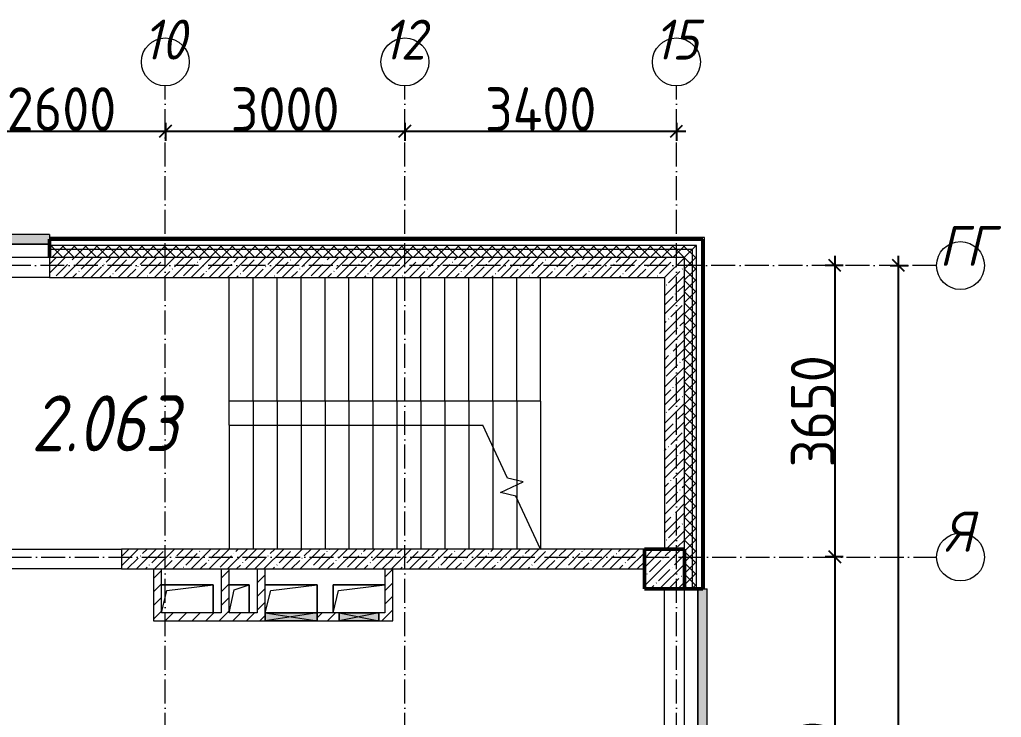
# Model space of a CAD drawing. Header units: millimetres. Extents: x -136833 to 49383, y -8033 to 344618.
# Drawn here: x -116209 to -103915, y 287769 to 296507 of the extents above; entities that cross this region are included whole.
import ezdxf

# ---------------------------------------------------------------- set-up
doc = ezdxf.new("R2010")
doc.units = ezdxf.units.MM
doc.linetypes.add('50_200_ШТРИХ_1Т_ш5_п1_п1_', pattern=[700, 500, -100, 0, -100])
for name, color, linetype, lineweight in [('A-____-____-DIMS', 7, 'Continuous', 9), ('A-DETL-GENF-OTLN', 7, 'Continuous', 9), ('A-FLOR-____-OTLN', 7, 'Continuous', 9), ('A-GENM-____-OTLN', 7, 'Continuous', 9), ('A-GLAZ-____-OTLN', 7, 'Continuous', 9), ('A-WALL-____-MCUT-1', 7, 'Continuous', 9), ('A-WALL-____-MCUT-2', 7, 'Continuous', 50), ('A-WALL-____-MCUT-3', 7, 'Continuous', 9), ('A-WALL-____-OTLN', 7, 'Continuous', 9), ('A-WALL-____-PATT-1', 7, 'Continuous', 9), ('A-WALL-FNSH-MCUT-1', 7, 'Continuous', 9), ('S-COLS-____-MCUT', 7, 'Continuous', 50), ('S-COLS-____-OTLN', 7, 'Continuous', 9), ('S-GRID-____-IDEN', 7, 'Continuous', 9), ('S-GRID-____-OTLN-1', 7, '50_200_ШТРИХ_1Т_ш5_п1_п1_', 9), ('S-STRS-____-MBND', 7, 'Continuous', 9), ('S-STRS-____-OTLN-1', 7, 'Continuous', 9), ('Марки помещений', 7, 'Continuous', 9)]:
    doc.layers.add(name, color=color, linetype=linetype, lineweight=lineweight)
doc.layers.add('A-GLAZ-____-OTLN-1', color=7, linetype='Continuous', lineweight=9, true_color=0xc0c0c0)
doc.styles.add('ISOCPEUR_I', font='isocpeui.ttf', dxfattribs={"width": 0.9, "height": 2.5})
doc.styles.add('ISOCPEUR_I_3', font='isocpeui.ttf', dxfattribs={"width": 0.85, "height": 2.2})
doc.styles.add('ISOCPEUR_I_9', font='isocpeui.ttf', dxfattribs={"width": 0.9, "height": 250})
doc.styles.add('СПДС', font='isocpeur.ttf', dxfattribs={"width": 0.9})
doc.dimstyles.new('ISO-2_5_0_9К_БОЛЬШОЙ_ОСИ', dxfattribs={"dimscale": 304.8, "dimtxt": 248.995294, "dimasz": 0.492126, "dimexe": 0.393701, "dimexo": 0, "dimgap": 0, "dimtad": 1, "dimdec": 0, "dimzin": 0, "dimdsep": 46, "dimtxsty": 'ISOCPEUR_I_9', "dimblk1": 'OBLIQUE', "dimblk2": 'OBLIQUE', "dimsah": 1, "dimcen": 0.09, "dimdle": 0.393701, "dimazin": 0, "dimtfac": 1, "dimtdec": 4, "dimtix": 1, "dimtmove": 0, "dimatfit": 3, "dimfxl": 1, "dimtvp": 1, "dimtolj": 1, "dimtzin": 0, "dimarcsym": 2})
pattern_1 = [(45, (-131434.41, 245796.49), (-85.53659, 85.53659), []), (45, (-131377.39, 245796.49), (-85.53659, 85.53659), [])]
pattern_2 = [(45, (-131434.41, 245796.49), (-70.71068, 70.71068), []), (135, (-131434.41, 245796.49), (-70.71068, -70.71068), [])]
pattern_3 = [(45, (-131434.41, 245796.49), (-84.8528, 84.8528), [])]
pattern_4 = [(45, (-131434.41, 245796.49), (-114.04925, 114.04925), []), (45, (-131320.36, 245796.49), (-114.04925, 114.04925), [201.612, -40.322, 3.353, -36.97])]

# ---------------------------------------------------------------- blocks, each defined once
blk = doc.blocks.new('BSC_Колонна _Прямоугольная - 500х500-V133-АР1_План отверстий 2 этажа в осях 1-64_А-ГГ')
at = {"layer": 'S-COLS-____-OTLN'}
h = blk.add_hatch(dxfattribs=at)
h.set_pattern_fill('FP_163', color=256, style=0, pattern_type=2)
h.set_pattern_definition([(45, (-23300, -43831.04), (-114.04925, 114.04925), []), (45, (-23185.95, -43831.04), (-114.04925, 114.04925), [201.613, -40.323, 3.353, -36.97])])
h.paths.add_polyline_path([(-250, -250), (250, -250), (250, 250), (-250, 250)], flags=0)
at = {"layer": 'S-COLS-____-MCUT'}
for p, q in [((250, 250), (-250, 250)), ((-250, 250), (-250, -250)), ((250, -250), (250, 250)), ((-250, -250), (250, -250))]:
    blk.add_line(p, q, dxfattribs=at)
blk = doc.blocks.new('AR_Отверстие прямоугольное _в плите_ - AR_Отверстие прямоугольное _в плите_-30552566-АР1_План отверстий 2 этажа в осях 1-64_А-ГГ')
at = {"layer": 'A-GENM-____-OTLN'}
for p, q in [((325, 175), (-325, 175)), ((-255, 105), (325, 175)), ((325, -175), (325, 175)), ((-325, -175), (-255, 105))]:
    blk.add_line(p, q, dxfattribs=at)
blk = doc.blocks.new('AR_Отверстие прямоугольное _в плите_ - AR_Отверстие прямоугольное _в плите_-V174-АР1_План отверстий 2 этажа в осях 1-64_А-ГГ')
at = {"layer": 'A-GENM-____-OTLN'}
for p, q in [((325, 175), (-325, 175)), ((-325, 175), (-325, -175)), ((-255, 105), (325, 175)), ((-325, -175), (-255, 105))]:
    blk.add_line(p, q, dxfattribs=at)
blk = doc.blocks.new('AR_Отверстие прямоугольное _в плите_ - AR_Отверстие прямоугольное _в плите_-30459243-АР1_План отверстий 2 этажа в осях 1-64_А-ГГ')
at = {"layer": 'A-GENM-____-OTLN'}
for p, q in [((125, 175), (-125, 175)), ((-63, 112), (125, 175)), ((125, -175), (125, 175)), ((-125, -175), (-63, 112))]:
    blk.add_line(p, q, dxfattribs=at)
blk = doc.blocks.new('Отлив_СКБ - Отлив витража_120_НВФ-31885289-АР1_План отверстий 2 этажа в осях 1-64_А-ГГ')
at = {"layer": 'A-GLAZ-____-OTLN-1'}
for points in [[(1000, 2), (1000, 120), (0, 120), (0, 2)], [(1000, 0), (1000, 2), (0, 2), (0, 0)]]:
    blk.add_hatch(color=256, dxfattribs=at).paths.add_polyline_path(points, flags=0)
at = {"layer": 'A-GLAZ-____-OTLN'}
for p, q in [((0, 83), (0, 120)), ((1000, 120), (0, 120)), ((0, 2), (1000, 2)), ((1000, 120), (1000, 83)), ((1000, 0), (0, 0))]:
    blk.add_line(p, q, dxfattribs=at)
blk = doc.blocks.new('Отлив_СКБ - Отлив витража_120_НВФ-V194-АР1_План отверстий 2 этажа в осях 1-64_А-ГГ')
at = {"layer": 'A-GLAZ-____-OTLN-1'}
for points in [[(1800, -2), (1800, 0), (0, 0), (0, -2), (1544, -2)], [(1544, -120), (1800, -120), (1800, -2), (0, -2), (0, -120)]]:
    blk.add_hatch(color=256, dxfattribs=at).paths.add_polyline_path(points, flags=0)
at = {"layer": 'A-GLAZ-____-OTLN'}
for p, q in [((0, 0), (1800, 0)), ((1800, -2), (0, -2)), ((0, -120), (0, -83)), ((0, -120), (1800, -120)), ((1800, -83), (1800, -120))]:
    blk.add_line(p, q, dxfattribs=at)
blk = doc.blocks.new('AR_Отверстие прямоугольное _в стене__БезПР - AR_Отверстие прямоугольное _в стене__БезПР-36428237-АР1_План отверстий 2 этажа в осях 1-64_А-ГГ')
at = {"layer": 'A-GLAZ-____-OTLN'}
blk.add_hatch(color=256, dxfattribs=at).paths.add_polyline_path([(-325, -50), (325, -50), (325, 50), (-325, 50)], flags=0)
at = {"layer": 'A-DETL-GENF-OTLN'}
for p, q in [((-325, -50), (-325, 50)), ((-325, 50), (325, 50)), ((325, 50), (-325, -50)), ((-325, 50), (325, -50)), ((325, 50), (-325, 50)), ((-325, 50), (-325, -50)), ((325, 50), (325, -50)), ((325, -50), (325, 50)), ((325, -50), (-325, -50)), ((-325, -50), (325, -50))]:
    blk.add_line(p, q, dxfattribs=at)
at = {"layer": 'A-GLAZ-____-OTLN'}
blk.add_line((325, 50), (-325, 50), dxfattribs=at)
blk = doc.blocks.new('AR_Отверстие прямоугольное _в стене__БезПР - AR_Отверстие прямоугольное _в стене__БезПР-36788943-АР1_План отверстий 2 этажа в осях 1-64_А-ГГ')
at = {"layer": 'A-GLAZ-____-OTLN'}
blk.add_hatch(color=256, dxfattribs=at).paths.add_polyline_path([(250, -50), (250, 50), (-250, 50), (-250, -50), (-47, -50)], flags=0)
at = {"layer": 'A-DETL-GENF-OTLN'}
for p, q in [((-250, -50), (-250, 50)), ((-250, 50), (250, 50)), ((250, 50), (-250, -50)), ((-250, 50), (250, -50)), ((250, 50), (-250, 50)), ((-250, 50), (-250, -50)), ((250, 50), (250, -50)), ((250, -50), (250, 50)), ((250, -50), (-250, -50)), ((-250, -50), (250, -50))]:
    blk.add_line(p, q, dxfattribs=at)
at = {"layer": 'A-GLAZ-____-OTLN'}
blk.add_line((250, 50), (-250, 50), dxfattribs=at)
blk = doc.blocks.new('Ось сетки - Круг_Ø6_00__ISO-2_5_0_9K_-25732049-АР1_План отверстий 2 этажа в осях 1-64_А-ГГ')
at = {"layer": 'S-GRID-____-IDEN'}
blk.add_circle((0, 0), 3, dxfattribs=at)
blk = doc.blocks.new('_Oblique')
at = {"color": 0, "linetype": 'ByBlock', "lineweight": -2}
blk.add_line((-0.5, -0.5), (0.5, 0.5), dxfattribs=at)
blk = doc.blocks.new('*D2123')
at = {"layer": 'A-____-____-DIMS', "color": 0, "lineweight": -2, "transparency": 16777216}
for p, q in [((298221, -37443), (298221, -37669)), ((300821, -37443), (300821, -37669)), ((298101, -37549), (300941, -37549))]:
    blk.add_line(p, q, dxfattribs=at)
at = {"layer": 'Defpoints', "color": 0, "transparency": 16777216}
for p in [(298221, -37443), (300821, -37443), (300821, -37549)]:
    blk.add_point(p, dxfattribs=at)
at = {"layer": 'A-____-____-DIMS', "color": 0, "lineweight": -2, "transparency": 16777216, "xscale": 150, "yscale": 150, "zscale": 150, "rotation": 180}
blk.add_blockref('_Oblique', (298221, -37549), dxfattribs=at)
at = {"layer": 'A-____-____-DIMS', "color": 0, "lineweight": -2, "transparency": 16777216, "xscale": 150, "yscale": 150, "zscale": 150}
blk.add_blockref('_Oblique', (300821, -37549), dxfattribs=at)
at = {"layer": 'A-____-____-DIMS', "color": 0, "transparency": 16777216, "insert": (299521, -37274), "char_height": 548.6, "attachment_point": 5, "style": 'СПДС'}
blk.add_mtext('\\A1;2600', dxfattribs=at)
blk = doc.blocks.new('*D2124')
at = {"layer": 'A-____-____-DIMS', "color": 0, "lineweight": -2, "transparency": 16777216}
for p, q in [((300821, -37443), (300821, -37669)), ((303821, -37443), (303821, -37669)), ((300701, -37549), (303941, -37549))]:
    blk.add_line(p, q, dxfattribs=at)
at = {"layer": 'Defpoints', "color": 0, "transparency": 16777216}
for p in [(300821, -37443), (303821, -37443), (303821, -37549)]:
    blk.add_point(p, dxfattribs=at)
at = {"layer": 'A-____-____-DIMS', "color": 0, "lineweight": -2, "transparency": 16777216, "xscale": 150, "yscale": 150, "zscale": 150, "rotation": 180}
blk.add_blockref('_Oblique', (300821, -37549), dxfattribs=at)
at = {"layer": 'A-____-____-DIMS', "color": 0, "lineweight": -2, "transparency": 16777216, "xscale": 150, "yscale": 150, "zscale": 150}
blk.add_blockref('_Oblique', (303821, -37549), dxfattribs=at)
at = {"layer": 'A-____-____-DIMS', "color": 0, "transparency": 16777216, "insert": (302321, -37274), "char_height": 548.6, "attachment_point": 5, "style": 'СПДС'}
blk.add_mtext('\\A1;3000', dxfattribs=at)
blk = doc.blocks.new('*D2125')
at = {"layer": 'A-____-____-DIMS', "color": 0, "lineweight": -2, "transparency": 16777216}
for p, q in [((303821, -37443), (303821, -37669)), ((307221, -37443), (307221, -37669)), ((303701, -37549), (307341, -37549))]:
    blk.add_line(p, q, dxfattribs=at)
at = {"layer": 'Defpoints', "color": 0, "transparency": 16777216}
for p in [(303821, -37443), (307221, -37443), (307221, -37549)]:
    blk.add_point(p, dxfattribs=at)
at = {"layer": 'A-____-____-DIMS', "color": 0, "lineweight": -2, "transparency": 16777216, "xscale": 150, "yscale": 150, "zscale": 150, "rotation": 180}
blk.add_blockref('_Oblique', (303821, -37549), dxfattribs=at)
at = {"layer": 'A-____-____-DIMS', "color": 0, "lineweight": -2, "transparency": 16777216, "xscale": 150, "yscale": 150, "zscale": 150}
blk.add_blockref('_Oblique', (307221, -37549), dxfattribs=at)
at = {"layer": 'A-____-____-DIMS', "color": 0, "transparency": 16777216, "insert": (305521, -37274), "char_height": 548.6, "attachment_point": 5, "style": 'СПДС'}
blk.add_mtext('\\A1;3400', dxfattribs=at)
blk = doc.blocks.new('*D2126')
at = {"layer": 'A-____-____-DIMS', "color": 0, "lineweight": -2, "transparency": 16777216}
for p, q in [((309203, -39112), (309203, -43002)), ((309309, -39232), (309083, -39232)), ((309309, -42882), (309083, -42882))]:
    blk.add_line(p, q, dxfattribs=at)
at = {"layer": 'Defpoints', "color": 0, "transparency": 16777216}
for p in [(309309, -39232), (309203, -42882), (309309, -42882)]:
    blk.add_point(p, dxfattribs=at)
at = {"layer": 'A-____-____-DIMS', "color": 0, "lineweight": -2, "transparency": 16777216, "xscale": 150, "yscale": 150, "zscale": 150}
for p, rotation in [((309203, -39232), 90), ((309203, -42882), 270)]:
    blk.add_blockref('_Oblique', p, dxfattribs=dict(at, rotation=rotation))
at = {"layer": 'A-____-____-DIMS', "color": 0, "transparency": 16777216, "insert": (308929, -41057), "char_height": 548.6, "attachment_point": 5, "rotation": 90, "style": 'СПДС'}
blk.add_mtext('\\A1;3650', dxfattribs=at)
blk = doc.blocks.new('*D2127')
at = {"layer": 'A-____-____-DIMS', "color": 0, "lineweight": -2, "transparency": 16777216}
for p, q in [((309203, -42762), (309203, -48502)), ((309309, -42882), (309083, -42882)), ((309309, -48382), (309083, -48382))]:
    blk.add_line(p, q, dxfattribs=at)
at = {"layer": 'Defpoints', "color": 0, "transparency": 16777216}
for p in [(309309, -42882), (309203, -48382), (309309, -48382)]:
    blk.add_point(p, dxfattribs=at)
at = {"layer": 'A-____-____-DIMS', "color": 0, "lineweight": -2, "transparency": 16777216, "xscale": 150, "yscale": 150, "zscale": 150}
for p, rotation in [((309203, -42882), 90), ((309203, -48382), 270)]:
    blk.add_blockref('_Oblique', p, dxfattribs=dict(at, rotation=rotation))
at = {"layer": 'A-____-____-DIMS', "color": 0, "transparency": 16777216, "insert": (308929, -45632), "char_height": 548.6, "attachment_point": 5, "rotation": 90, "style": 'СПДС'}
blk.add_mtext('\\A1;5500', dxfattribs=at)
blk = doc.blocks.new('*D2133')
at = {"layer": 'A-____-____-DIMS', "color": 0, "lineweight": -2, "transparency": 16777216}
for p, q in [((310003, -72802), (310003, -39112)), ((309897, -39232), (310123, -39232)), ((309897, -72682), (310123, -72682))]:
    blk.add_line(p, q, dxfattribs=at)
at = {"layer": 'Defpoints', "color": 0, "transparency": 16777216}
for p in [(309897, -39232), (310003, -39232), (309897, -72682)]:
    blk.add_point(p, dxfattribs=at)
at = {"layer": 'A-____-____-DIMS', "color": 0, "lineweight": -2, "transparency": 16777216, "xscale": 150, "yscale": 150, "zscale": 150}
for p, rotation in [((310003, -39232), 90), ((310003, -72682), 270)]:
    blk.add_blockref('_Oblique', p, dxfattribs=dict(at, rotation=rotation))
at = {"layer": 'A-____-____-DIMS', "color": 0, "transparency": 16777216, "insert": (309729, -55957), "char_height": 548.6, "attachment_point": 5, "rotation": 90, "style": 'СПДС'}
blk.add_mtext('\\A1;33450', dxfattribs=at)
blk = doc.blocks.new('3эт')
at = {"layer": 'S-GRID-____-OTLN-1', "color": 251, "ltscale": 0.6, "true_color": 0x636466}
for p, q in [((300820.7, -91346.1), (300820.7, -36982.5)), ((303820.7, -91346.1), (303820.7, -36982.5)), ((307220.7, -91346.1), (307220.7, -36982.5)), ((310478.4, -39232.4), (279101.9, -39232.4)), ((279101.9, -42882.4), (310478.4, -42882.4))]:
    blk.add_line(p, q, dxfattribs=at)
at = {"layer": 'S-GRID-____-IDEN', "char_height": 500, "attachment_point": 1, "style": 'ISOCPEUR_I'}
for s, insert, width in [('10', (300542.4, -36152.7), 346.329), ('12', (303542.4, -36152.7), 346.329), ('15', (306942.4, -36152.7), 346.329), ('ГГ', (310514.2, -38735.4), 404.05), ('\\fISOCPEUR|b0|i1|c204|p34|;\\W.9;Я', (310583.2, -42314.8), 223.671)]:
    blk.add_mtext(s, dxfattribs=dict(at, insert=insert, width=width))
at = {"layer": 'A-____-____-DIMS'}
for base, p1, p2, override, picture, middle in [((300820.7, -37548.7), (298220.7, -37442.6), (300820.7, -37442.6), {"dimtxt": 1.8, "dimpost": '<>', "dimtxsty": 'СПДС', "dimfxl": 2600}, '*D2123', (299520.7, -37274.4)), ((303820.7, -37548.7), (300820.7, -37442.6), (303820.7, -37442.6), {"dimtxt": 1.8, "dimpost": '<>', "dimtxsty": 'СПДС', "dimfxl": 3000}, '*D2124', (302320.7, -37274.4)), ((307220.7, -37548.7), (303820.7, -37442.6), (307220.7, -37442.6), {"dimtxt": 1.8, "dimpost": '<>', "dimtxsty": 'СПДС', "dimfxl": 3400}, '*D2125', (305520.7, -37274.4))]:
    dim = blk.add_linear_dim(base=base, p1=p1, p2=p2, dimstyle='ISO-2_5_0_9К_БОЛЬШОЙ_ОСИ', override=override, dxfattribs=at)
    dim.commit()
    dim.dimension.update_dxf_attribs({"geometry": picture, "text_midpoint": middle})
for base, p1, p2, override, picture, middle in [((309203.2, -42882.4), (309309.3, -39232.4), (309309.3, -42882.4), {"dimtxt": 1.8, "dimpost": '<>', "dimtxsty": 'СПДС', "dimfxl": 3650}, '*D2126', (308928.9, -41057.4)), ((310003.2, -39232.4), (309897.2, -72682.4), (309897.2, -39232.4), {"dimtxt": 1.8, "dimpost": '<>', "dimtxsty": 'СПДС', "dimfxl": 33450}, '*D2133', (309728.9, -55957.4)), ((309203.2, -48382.4), (309309.3, -42882.4), (309309.3, -48382.4), {"dimtxt": 1.8, "dimpost": '<>', "dimtxsty": 'СПДС', "dimfxl": 5500}, '*D2127', (308928.9, -45632.4))]:
    dim = blk.add_linear_dim(base=base, p1=p1, p2=p2, angle=90, dimstyle='ISO-2_5_0_9К_БОЛЬШОЙ_ОСИ', override=override, dxfattribs=at)
    dim.commit()
    dim.dimension.update_dxf_attribs({"geometry": picture, "text_midpoint": middle})

msp = doc.modelspace()

# ---------------------------------------------------------------- hatches: boundary and pattern name
at = {"layer": 'A-WALL-____-PATT-1'}
h = msp.add_hatch(dxfattribs=at)
h.set_pattern_fill('FP_3', color=256, style=0, pattern_type=2)
h.set_pattern_definition(pattern_1)
h.paths.add_polyline_path([(-107654.4, 293757.5), (-107654.4, 293777.5), (-115834.4, 293777.5), (-115834.4, 293757.5), (-110238.5, 293757.5)], flags=0)
h.paths.add_polyline_path([(-116834.4, 293757.5), (-116834.4, 293777.5), (-118034.4, 293777.5), (-118034.4, 293757.5), (-117308.4, 293757.5)], flags=0)
h.paths.add_polyline_path([(-125834.4, 293757.5), (-125834.4, 293777.5), (-134114.4, 293777.5), (-134114.4, 293757.5), (-126145.7, 293757.5)], flags=0)
h = msp.add_hatch(dxfattribs=at)
h.set_pattern_fill('FP_3', color=256, style=0, pattern_type=2)
h.set_pattern_definition(pattern_1)
h.paths.add_polyline_path([(-107634.4, 287347.5), (-107634.4, 287577.5), (-107654.4, 287577.5), (-107654.4, 287347.5)], flags=0)
h.paths.add_polyline_path([(-107634.4, 289377.5), (-107634.4, 293777.5), (-107654.4, 293777.5), (-107654.4, 289377.5)], flags=0)
h = msp.add_hatch(dxfattribs=at)
h.set_pattern_fill('FP_1', color=256, style=0, pattern_type=2)
h.set_pattern_definition(pattern_2)
h.paths.add_polyline_path([(-107784.4, 293627.5), (-107734.4, 293627.5), (-107734.4, 293677.5), (-115834.4, 293677.5), (-115834.4, 293627.5), (-110238.5, 293627.5)], flags=0)
h.paths.add_polyline_path([(-116834.4, 293627.5), (-116834.4, 293677.5), (-118034.4, 293677.5), (-118034.4, 293627.5), (-117308.4, 293627.5)], flags=0)
h.paths.add_polyline_path([(-126145.7, 293627.5), (-125834.4, 293627.5), (-125834.4, 293677.5), (-133984.4, 293677.5), (-133984.4, 293627.5), (-127913.2, 293627.5)], flags=0)
h = msp.add_hatch(dxfattribs=at)
h.set_pattern_fill('FP_1', color=256, style=0, pattern_type=2)
h.set_pattern_definition(pattern_2)
h.paths.add_polyline_path([(-107884.4, 293527.5), (-107784.4, 293527.5), (-107784.4, 293627.5), (-115834.4, 293627.5), (-115834.4, 293527.5), (-110238.5, 293527.5)], flags=0)
h.paths.add_polyline_path([(-116834.4, 293527.5), (-116834.4, 293627.5), (-118034.4, 293627.5), (-118034.4, 293533.5), (-117959.4, 293533.5), (-117959.4, 293527.5), (-117308.4, 293527.5)], flags=0)
h.paths.add_polyline_path([(-125834.4, 293527.5), (-125834.4, 293627.5), (-133884.4, 293627.5), (-133884.4, 293527.5), (-126145.7, 293527.5)], flags=0)
h = msp.add_hatch(dxfattribs=at)
h.set_pattern_fill('FP_1', color=256, style=0, pattern_type=2)
h.set_pattern_definition(pattern_2)
h.paths.add_polyline_path([(-107734.4, 255327.5), (-107734.4, 257527.5), (-107784.4, 257527.5), (-107784.4, 255327.5)], flags=0)
h.paths.add_polyline_path([(-107784.4, 259327.5), (-107734.4, 259327.5), (-107734.4, 260527.5), (-107784.4, 260527.5), (-107784.4, 260292.3)], flags=0)
h.paths.add_polyline_path([(-107784.4, 262327.5), (-107734.4, 262327.5), (-107734.4, 263527.5), (-107784.4, 263527.5)], flags=0)
h.paths.add_polyline_path([(-107734.4, 265327.5), (-107734.4, 266527.5), (-107784.4, 266527.5), (-107784.4, 265327.5)], flags=0)
h.paths.add_polyline_path([(-107734.4, 268327.5), (-107734.4, 269527.5), (-107784.4, 269527.5), (-107784.4, 268327.5)], flags=0)
h.paths.add_polyline_path([(-107734.4, 271327.5), (-107734.4, 272527.5), (-107784.4, 272527.5), (-107784.4, 271327.5)], flags=0)
h.paths.add_polyline_path([(-107734.4, 274327.5), (-107734.4, 275527.5), (-107784.4, 275527.5), (-107784.4, 274327.5)], flags=0)
h.paths.add_polyline_path([(-107734.4, 277327.5), (-107734.4, 278527.5), (-107784.4, 278527.5), (-107784.4, 277327.5)], flags=0)
h.paths.add_polyline_path([(-107734.4, 280327.5), (-107734.4, 281527.5), (-107784.4, 281527.5), (-107784.4, 280327.5)], flags=0)
h.paths.add_polyline_path([(-107734.4, 283327.5), (-107734.4, 284527.5), (-107784.4, 284527.5), (-107784.4, 283327.5)], flags=0)
h.paths.add_polyline_path([(-107734.4, 286327.5), (-107734.4, 287577.5), (-107784.4, 287577.5), (-107784.4, 286327.5)], flags=0)
h.paths.add_polyline_path([(-107734.4, 289377.5), (-107734.4, 293627.5), (-107784.4, 293627.5), (-107784.4, 289377.5)], flags=0)
h = msp.add_hatch(dxfattribs=at)
h.set_pattern_fill('FP_25', color=256, style=0, pattern_type=2)
h.set_pattern_definition(pattern_4)
h.paths.add_polyline_path([(-108134.4, 293277.5), (-107884.4, 293277.5), (-107884.4, 293527.5), (-115834.4, 293527.5), (-115834.4, 293277.5), (-110238.5, 293277.5)], flags=0)
h = msp.add_hatch(dxfattribs=at)
h.set_pattern_fill('FP_1', color=256, style=0, pattern_type=2)
h.set_pattern_definition(pattern_2)
h.paths.add_polyline_path([(-107784.4, 255327.5), (-107784.4, 257527.5), (-107878.4, 257527.5), (-107878.4, 257452.5), (-107884.4, 257452.5), (-107884.4, 255327.5)], flags=0)
h.paths.add_polyline_path([(-107878.4, 259327.5), (-107784.4, 259327.5), (-107784.4, 260527.5), (-107878.4, 260527.5), (-107878.4, 260452.5), (-107884.4, 260452.5), (-107884.4, 259402.5), (-107878.4, 259402.5), (-107878.4, 259333.5)], flags=0)
h.paths.add_polyline_path([(-107784.4, 262327.5), (-107784.4, 263527.5), (-107884.4, 263527.5), (-107884.4, 262402.5), (-107878.4, 262402.5), (-107878.4, 262327.5)], flags=0)
h.paths.add_polyline_path([(-107784.4, 265327.5), (-107784.4, 266527.5), (-107878.4, 266527.5), (-107878.4, 266452.5), (-107884.4, 266452.5), (-107884.4, 265402.5), (-107878.4, 265402.5), (-107878.4, 265327.5)], flags=0)
h.paths.add_polyline_path([(-107884.4, 268327.5), (-107784.4, 268327.5), (-107784.4, 269527.5), (-107878.4, 269527.5), (-107878.4, 269452.5), (-107884.4, 269452.5), (-107884.4, 268827.5)], flags=0)
h.paths.add_polyline_path([(-107878.4, 271327.5), (-107784.4, 271327.5), (-107784.4, 272527.5), (-107884.4, 272527.5), (-107884.4, 271402.5), (-107878.4, 271402.5), (-107878.4, 271333.5)], flags=0)
h.paths.add_polyline_path([(-107784.4, 274327.5), (-107784.4, 275527.5), (-107878.4, 275527.5), (-107878.4, 275452.5), (-107884.4, 275452.5), (-107884.4, 274402.5), (-107878.4, 274402.5), (-107878.4, 274327.5)], flags=0)
h.paths.add_polyline_path([(-107784.4, 277327.5), (-107784.4, 278527.5), (-107884.4, 278527.5), (-107884.4, 277402.5), (-107878.4, 277402.5), (-107878.4, 277327.5)], flags=0)
h.paths.add_polyline_path([(-107878.4, 280327.5), (-107784.4, 280327.5), (-107784.4, 281527.5), (-107878.4, 281527.5), (-107878.4, 281452.5), (-107884.4, 281452.5), (-107884.4, 280402.5), (-107878.4, 280402.5), (-107878.4, 280333.5)], flags=0)
h.paths.add_polyline_path([(-107878.4, 283327.5), (-107784.4, 283327.5), (-107784.4, 284527.5), (-107884.4, 284527.5), (-107884.4, 283402.5), (-107878.4, 283402.5), (-107878.4, 283333.5)], flags=0)
h.paths.add_polyline_path([(-107784.4, 286327.5), (-107784.4, 287577.5), (-107878.4, 287577.5), (-107878.4, 287502.5), (-107884.4, 287502.5), (-107884.4, 286402.5), (-107878.4, 286402.5), (-107878.4, 286327.5)], flags=0)
h.paths.add_polyline_path([(-107784.4, 289377.5), (-107784.4, 293527.5), (-107884.4, 293527.5), (-107884.4, 289377.5)], flags=0)
h = msp.add_hatch(dxfattribs=at)
h.set_pattern_fill('FP_25', color=256, style=0, pattern_type=2)
h.set_pattern_definition(pattern_4)
h.paths.add_polyline_path([(-107884.4, 289877.5), (-107884.4, 293277.5), (-108134.4, 293277.5), (-108134.4, 289877.5)], flags=0)
h = msp.add_hatch(dxfattribs=at)
h.set_pattern_fill('FP_25', color=256, style=0, pattern_type=2)
h.set_pattern_definition(pattern_4)
h.paths.add_polyline_path([(-108384.4, 289627.5), (-108384.4, 289877.5), (-114934.4, 289877.5), (-114934.4, 289627.5), (-110238.5, 289627.5)], flags=0)
h.paths.add_polyline_path([(-116534.4, 289627.5), (-116534.4, 289877.5), (-116834.4, 289877.5), (-116834.4, 289627.5)], flags=0)
h = msp.add_hatch(dxfattribs=at)
h.set_pattern_fill('FP_4', color=256, style=0, pattern_type=2)
h.set_pattern_definition(pattern_3)
h.paths.add_polyline_path([(-114434.4, 288977.5), (-114434.4, 289627.5), (-114534.4, 289627.5), (-114534.4, 288977.5)], flags=0)
h = msp.add_hatch(dxfattribs=at)
h.set_pattern_fill('FP_4', color=256, style=0, pattern_type=2)
h.set_pattern_definition(pattern_3)
h.paths.add_polyline_path([(-113584.4, 289077.5), (-113584.4, 289627.5), (-113684.4, 289627.5), (-113684.4, 289077.5)], flags=0)
h = msp.add_hatch(dxfattribs=at)
h.set_pattern_fill('FP_4', color=256, style=0, pattern_type=2)
h.set_pattern_definition(pattern_3)
h.paths.add_polyline_path([(-113234.4, 289077.5), (-113134.4, 289077.5), (-113134.4, 289627.5), (-113234.4, 289627.5), (-113234.4, 289532.1)], flags=0)
h = msp.add_hatch(dxfattribs=at)
h.set_pattern_fill('FP_4', color=256, style=0, pattern_type=2)
h.set_pattern_definition(pattern_3)
h.paths.add_polyline_path([(-111534.4, 288977.5), (-111534.4, 289627.5), (-111634.4, 289627.5), (-111634.4, 288977.5)], flags=0)
h = msp.add_hatch(dxfattribs=at)
h.set_pattern_fill('FP_4', color=256, style=0, pattern_type=2)
h.set_pattern_definition(pattern_3)
h.paths.add_polyline_path([(-112484.4, 288977.5), (-112209.4, 288977.5), (-112209.4, 289077.5), (-112484.4, 289077.5), (-112484.4, 289034.2)], flags=0)
h.paths.add_polyline_path([(-111709.4, 288977.5), (-111634.4, 288977.5), (-111634.4, 289077.5), (-111709.4, 289077.5), (-111709.4, 288982.5)], flags=0)
h.paths.add_polyline_path([(-113134.4, 288977.5), (-113134.4, 289077.5), (-114434.4, 289077.5), (-114434.4, 288977.5), (-113773.5, 288977.5)], flags=0)

# ---------------------------------------------------------------- linework, layer by layer
at = {"layer": 'A-FLOR-____-OTLN'}
for p, q in [((-113584.2, 291427.5), (-113584.2, 293277.5)), ((-114434.4, 289427.5), (-113784.4, 289427.5)), ((-113784.4, 289427.5), (-113784.4, 289077.5)), ((-113584.4, 289427.5), (-113334.4, 289427.5)), ((-113334.4, 289427.5), (-113334.4, 289077.5)), ((-113134.4, 289427.5), (-112484.4, 289427.5)), ((-112484.4, 289427.5), (-112484.4, 289077.5)), ((-112284.4, 289427.5), (-111634.4, 289427.5)), ((-112284.4, 289077.5), (-112284.4, 289427.5))]:
    msp.add_line(p, q, dxfattribs=at)
at = {"layer": 'A-WALL-____-MCUT-1'}
for p, q in [((-107884.4, 293527.5), (-115834.4, 293527.5)), ((-115834.4, 293527.5), (-115834.4, 293277.5)), ((-107884.4, 289877.5), (-107884.4, 293527.5)), ((-115834.4, 293277.5), (-108134.4, 293277.5)), ((-108134.4, 293277.5), (-108134.4, 289877.5)), ((-108384.4, 289877.5), (-114934.4, 289877.5)), ((-114934.4, 289877.5), (-114934.4, 289627.5)), ((-114934.4, 289627.5), (-108384.4, 289627.5))]:
    msp.add_line(p, q, dxfattribs=at)
at = {"layer": 'A-WALL-____-MCUT-2'}
for p, q in [((-107654.4, 293757.5), (-115834.4, 293757.5)), ((-115834.4, 293757.5), (-115834.4, 293527.5)), ((-107654.4, 289377.5), (-107654.4, 293757.5)), ((-107884.4, 289377.5), (-107654.4, 289377.5))]:
    msp.add_line(p, q, dxfattribs=at)
at = {"layer": 'A-WALL-____-MCUT-3'}
for p, q in [((-107734.4, 293677.5), (-115834.4, 293677.5)), ((-107784.4, 293627.5), (-115834.4, 293627.5)), ((-107784.4, 289377.5), (-107784.4, 293627.5)), ((-107734.4, 289377.5), (-107734.4, 293677.5))]:
    msp.add_line(p, q, dxfattribs=at)
at = {"layer": 'A-WALL-____-OTLN'}
for p, q in [((-115834.4, 293527.5), (-116834.4, 293527.5)), ((-115834.4, 293277.5), (-116834.4, 293277.5)), ((-116534.4, 289877.5), (-114934.4, 289877.5)), ((-114934.4, 289627.5), (-116534.4, 289627.5)), ((-108134.4, 287577.5), (-108134.4, 289377.5)), ((-107884.4, 287577.5), (-107884.4, 289377.5))]:
    msp.add_line(p, q, dxfattribs=at)
at = {"layer": 'A-WALL-FNSH-MCUT-1'}
for p, q in [((-107634.4, 293777.5), (-115834.4, 293777.5)), ((-115834.4, 293777.5), (-115834.4, 293757.5)), ((-115834.4, 293757.5), (-107654.4, 293757.5)), ((-107634.4, 289377.5), (-107634.4, 293777.5)), ((-114534.4, 289627.5), (-114534.4, 288977.5)), ((-114434.4, 289077.5), (-114434.4, 289627.5)), ((-113684.4, 289627.5), (-113684.4, 289077.5)), ((-113584.4, 289077.5), (-113584.4, 289627.5)), ((-113234.4, 289627.5), (-113234.4, 289077.5)), ((-113134.4, 289077.5), (-113134.4, 289627.5)), ((-111634.4, 289627.5), (-111634.4, 289077.5)), ((-111534.4, 288977.5), (-111534.4, 289627.5)), ((-107654.4, 289377.5), (-107634.4, 289377.5)), ((-113684.4, 289077.5), (-114434.4, 289077.5)), ((-113234.4, 289077.5), (-113584.4, 289077.5)), ((-112209.4, 289077.5), (-112484.4, 289077.5)), ((-111634.4, 289077.5), (-111709.4, 289077.5)), ((-114534.4, 288977.5), (-113134.4, 288977.5)), ((-112484.4, 288977.5), (-112209.4, 288977.5)), ((-111709.4, 288977.5), (-111534.4, 288977.5))]:
    msp.add_line(p, q, dxfattribs=at)
at = {"layer": 'S-STRS-____-MBND'}
for p, q in [((-110098.6, 290765.8), (-110407.2, 291427.5)), ((-109904.2, 290718.6), (-110098.6, 290765.8)), ((-110187.4, 290586.5), (-109904.2, 290718.6)), ((-109993, 290539.2), (-110187.4, 290586.5)), ((-109684.4, 289877.5), (-109993, 290539.2))]:
    msp.add_line(p, q, dxfattribs=at)
at = {"layer": 'S-STRS-____-OTLN-1'}
for p, q in [((-113584.4, 291727.5), (-113584.4, 293277.5)), ((-113284.4, 291727.5), (-113284.4, 293277.5)), ((-113284.4, 291727.5), (-113284.4, 293277.5)), ((-112984.4, 291727.5), (-112984.4, 293277.5)), ((-112984.4, 291727.5), (-112984.4, 293277.5)), ((-112684.4, 291727.5), (-112684.4, 293277.5)), ((-112684.4, 291727.5), (-112684.4, 293277.5)), ((-112384.4, 291727.5), (-112384.4, 293277.5)), ((-112384.4, 291727.5), (-112384.4, 293277.5)), ((-112084.4, 291727.5), (-112084.4, 293277.5)), ((-112084.4, 291727.5), (-112084.4, 293277.5)), ((-111784.4, 291727.5), (-111784.4, 293277.5)), ((-111784.4, 291727.5), (-111784.4, 293277.5)), ((-111484.4, 291727.5), (-111484.4, 293277.5)), ((-111484.4, 291727.5), (-111484.4, 293277.5)), ((-111184.4, 291727.5), (-111184.4, 293277.5)), ((-111184.4, 291727.5), (-111184.4, 293277.5)), ((-110884.4, 291727.5), (-110884.4, 293277.5)), ((-110884.4, 291727.5), (-110884.4, 293277.5)), ((-110584.4, 291727.5), (-110584.4, 293277.5)), ((-110584.4, 291727.5), (-110584.4, 293277.5)), ((-110284.4, 291727.5), (-110284.4, 293277.5)), ((-110284.4, 291727.5), (-110284.4, 293277.5)), ((-109984.4, 291727.5), (-109984.4, 293277.5)), ((-109984.4, 291727.5), (-109984.4, 293277.5)), ((-109684.4, 291727.5), (-109684.4, 293277.5)), ((-109684.4, 291727.5), (-109684.4, 293277.5)), ((-113284.4, 291727.5), (-113584.2, 291727.5)), ((-112984.4, 291727.5), (-113284.4, 291727.5)), ((-113284.4, 291727.5), (-113284.4, 291427.5)), ((-113284.4, 291727.5), (-113284.4, 291427.5)), ((-112684.4, 291727.5), (-112984.4, 291727.5)), ((-112984.4, 291727.5), (-112984.4, 291427.5)), ((-112984.4, 291727.5), (-112984.4, 291427.5)), ((-112384.4, 291727.5), (-112684.4, 291727.5)), ((-112684.4, 291727.5), (-112684.4, 291427.5)), ((-112684.4, 291727.5), (-112684.4, 291427.5)), ((-112084.4, 291727.5), (-112384.4, 291727.5)), ((-112384.4, 291727.5), (-112384.4, 291427.5)), ((-112384.4, 291727.5), (-112384.4, 291427.5)), ((-111784.4, 291727.5), (-112084.4, 291727.5)), ((-112084.4, 291727.5), (-112084.4, 291427.5)), ((-112084.4, 291727.5), (-112084.4, 291427.5)), ((-111484.4, 291727.5), (-111784.4, 291727.5)), ((-111784.4, 291727.5), (-111784.4, 291427.5)), ((-111784.4, 291727.5), (-111784.4, 291427.5)), ((-111184.4, 291727.5), (-111484.4, 291727.5)), ((-111484.4, 291727.5), (-111484.4, 291427.5)), ((-111484.4, 291727.5), (-111484.4, 291427.5)), ((-110884.4, 291727.5), (-111184.4, 291727.5)), ((-111184.4, 291727.5), (-111184.4, 291427.5)), ((-111184.4, 291727.5), (-111184.4, 291427.5)), ((-110584.4, 291727.5), (-110884.4, 291727.5)), ((-110884.4, 291727.5), (-110884.4, 291427.5)), ((-110884.4, 291727.5), (-110884.4, 291427.5)), ((-110284.4, 291727.5), (-110584.4, 291727.5)), ((-110584.4, 291727.5), (-110584.4, 291427.5)), ((-110584.4, 291727.5), (-110584.4, 291427.5)), ((-109984.4, 291727.5), (-110284.4, 291727.5)), ((-110284.4, 291727.5), (-110284.4, 291164.2)), ((-110284.4, 291727.5), (-110284.4, 291164.2)), ((-109684.4, 291727.5), (-109984.4, 291727.5)), ((-109984.4, 291727.5), (-109984.4, 290738.1)), ((-109984.4, 291727.5), (-109984.4, 290738.1)), ((-109684.4, 291727.5), (-109684.4, 289877.5)), ((-109684.4, 291727.5), (-109684.4, 289877.5)), ((-113584.4, 291427.5), (-113584.4, 289877.5)), ((-113584.4, 291427.5), (-113284.4, 291427.5)), ((-113584.4, 291427.5), (-113584.4, 289877.5)), ((-113284.4, 291427.5), (-112984.4, 291427.5)), ((-113284.4, 291427.5), (-113284.4, 289877.5)), ((-113284.4, 291427.5), (-113284.4, 289877.5)), ((-112984.4, 291427.5), (-112684.4, 291427.5)), ((-112984.4, 291427.5), (-112984.4, 289877.5)), ((-112984.4, 291427.5), (-112984.4, 289877.5)), ((-112684.4, 291427.5), (-112384.4, 291427.5)), ((-112684.4, 291427.5), (-112684.4, 289877.5)), ((-112684.4, 291427.5), (-112684.4, 289877.5)), ((-112384.4, 291427.5), (-112084.4, 291427.5)), ((-112384.4, 291427.5), (-112384.4, 289877.5)), ((-112384.4, 291427.5), (-112384.4, 289877.5)), ((-112084.4, 291427.5), (-111784.4, 291427.5)), ((-112084.4, 291427.5), (-112084.4, 289877.5)), ((-112084.4, 291427.5), (-112084.4, 289877.5)), ((-111784.4, 291427.5), (-111484.4, 291427.5)), ((-111784.4, 291427.5), (-111784.4, 289877.5)), ((-111784.4, 291427.5), (-111784.4, 289877.5)), ((-111484.4, 291427.5), (-111184.4, 291427.5)), ((-111484.4, 291427.5), (-111484.4, 289877.5)), ((-111484.4, 291427.5), (-111484.4, 289877.5)), ((-111184.4, 291427.5), (-110884.4, 291427.5)), ((-111184.4, 291427.5), (-111184.4, 289877.5)), ((-111184.4, 291427.5), (-111184.4, 289877.5)), ((-110884.4, 291427.5), (-110584.4, 291427.5)), ((-110884.4, 291427.5), (-110884.4, 289877.5)), ((-110884.4, 291427.5), (-110884.4, 289877.5)), ((-110584.4, 291427.5), (-110407.2, 291427.5)), ((-110584.4, 291427.5), (-110584.4, 289877.5)), ((-110584.4, 291427.5), (-110584.4, 289877.5)), ((-110284.4, 291164.2), (-110284.4, 289877.5)), ((-110284.4, 291164.2), (-110284.4, 289877.5)), ((-109984.4, 290738.1), (-109984.4, 290681.2)), ((-109984.4, 290738.1), (-109984.4, 290681.2)), ((-109984.4, 290681.2), (-109984.4, 290520.9)), ((-109984.4, 290681.2), (-109984.4, 290520.9)), ((-109984.4, 290520.9), (-109984.4, 289877.5)), ((-109984.4, 290520.9), (-109984.4, 289877.5))]:
    msp.add_line(p, q, dxfattribs=at)

# ---------------------------------------------------------------- block references
msp.add_blockref('3эт', (-415205.1, 332659.9))
at = {"layer": 'A-GENM-____-OTLN'}
for name, p in [('AR_Отверстие прямоугольное _в плите_ - AR_Отверстие прямоугольное _в плите_-30552566-АР1_План отверстий 2 этажа в осях 1-64_А-ГГ', (-114109.4, 289252.5)), ('AR_Отверстие прямоугольное _в плите_ - AR_Отверстие прямоугольное _в плите_-30459243-АР1_План отверстий 2 этажа в осях 1-64_А-ГГ', (-113459.4, 289252.5)), ('AR_Отверстие прямоугольное _в плите_ - AR_Отверстие прямоугольное _в плите_-30552566-АР1_План отверстий 2 этажа в осях 1-64_А-ГГ', (-112809.4, 289252.5)), ('AR_Отверстие прямоугольное _в плите_ - AR_Отверстие прямоугольное _в плите_-V174-АР1_План отверстий 2 этажа в осях 1-64_А-ГГ', (-111959.4, 289252.5))]:
    msp.add_blockref(name, p, dxfattribs=at)
at = {"layer": 'A-GLAZ-____-OTLN'}
for name, p in [('Отлив_СКБ - Отлив витража_120_НВФ-31885289-АР1_План отверстий 2 этажа в осях 1-64_А-ГГ', (-116834.4, 293694.5)), ('AR_Отверстие прямоугольное _в стене__БезПР - AR_Отверстие прямоугольное _в стене__БезПР-36428237-АР1_План отверстий 2 этажа в осях 1-64_А-ГГ', (-112809.4, 289027.5)), ('AR_Отверстие прямоугольное _в стене__БезПР - AR_Отверстие прямоугольное _в стене__БезПР-36788943-АР1_План отверстий 2 этажа в осях 1-64_А-ГГ', (-111959.4, 289027.5))]:
    msp.add_blockref(name, p, dxfattribs=at)
at = {"layer": 'A-GLAZ-____-OTLN', "rotation": 90}
msp.add_blockref('Отлив_СКБ - Отлив витража_120_НВФ-V194-АР1_План отверстий 2 этажа в осях 1-64_А-ГГ', (-107717.4, 287577.5), dxfattribs=at)
at = {"layer": 'S-COLS-____-OTLN'}
msp.add_blockref('BSC_Колонна _Прямоугольная - 500х500-V133-АР1_План отверстий 2 этажа в осях 1-64_А-ГГ', (-108134.4, 289627.5), dxfattribs=at)
at = {"layer": 'S-GRID-____-IDEN', "xscale": 99.99999999999993, "yscale": 99.99999999999993, "zscale": 99.99999999999993}
for p in [(-114384.4, 295977.4), (-111384.4, 295977.4), (-107984.4, 295977.4)]:
    msp.add_blockref('Ось сетки - Круг_Ø6_00__ISO-2_5_0_9K_-25732049-АР1_План отверстий 2 этажа в осях 1-64_А-ГГ', p, dxfattribs=at)
for p, rotation in [((-104426.7, 293427.5), 89.9999999999998), ((-104426.7, 289777.5), 269.9999999999995)]:
    msp.add_blockref('Ось сетки - Круг_Ø6_00__ISO-2_5_0_9K_-25732049-АР1_План отверстий 2 этажа в осях 1-64_А-ГГ', p, dxfattribs=dict(at, rotation=rotation))

# ---------------------------------------------------------------- texts
at = {"layer": 'Марки помещений', "insert": (-116062.6, 291801.5), "char_height": 700, "width": 785.654, "attachment_point": 1, "style": 'ISOCPEUR_I_3'}
msp.add_mtext('2.063', dxfattribs=at)

doc.saveas('drawing.dxf')
